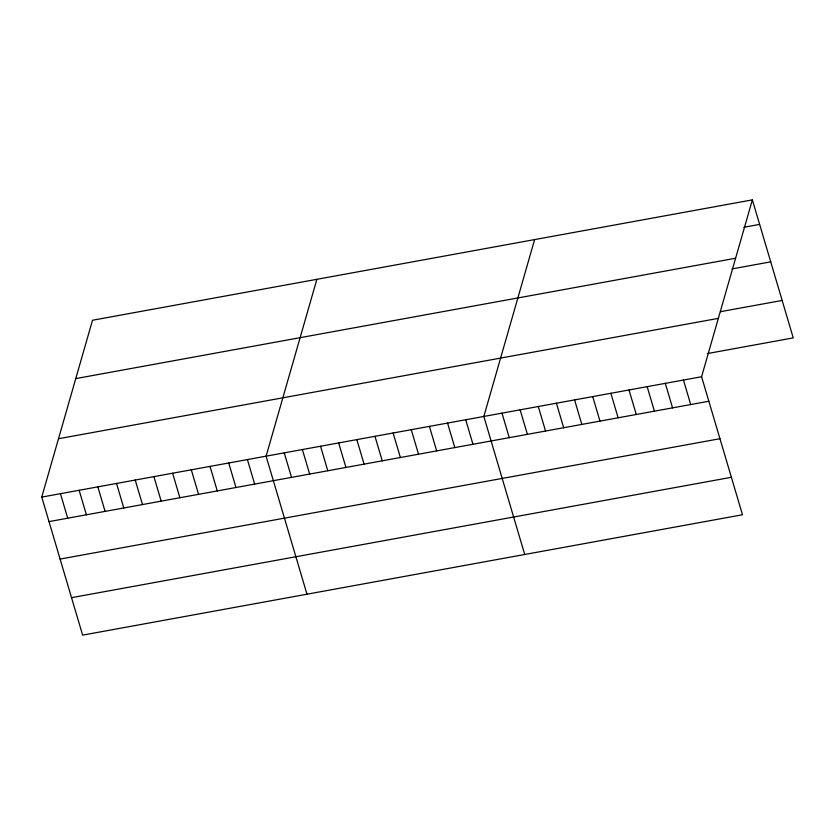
<?xml version="1.0" encoding="UTF-8"?>
<svg xmlns="http://www.w3.org/2000/svg" width="835" height="835" viewBox="0 0 835 835"><rect width="100%" height="100%" fill="white"/><g stroke="black" fill="none" stroke-linecap="round" stroke-linejoin="round"><path stroke-width="1.25" d="M752.366 199.868L701.588 376.731L742.482 514.757L82.634 635.132L41.75 497.096L92.518 320.243L752.366 199.868L793.25 337.904L707.36 353.57M316.872 279.318L266.094 456.171L306.977 594.207M534.619 239.593L483.841 416.456L524.724 554.482M743.901 227.256L759.631 224.385M75.766 378.599L735.604 258.234M732.013 268.912L770.726 261.846M720.459 311.695L782.155 300.443M58.502 438.74L718.351 318.365M41.75 497.096L701.588 376.731M49.014 521.614L708.852 401.249M60.11 559.074L719.947 438.709M71.539 597.672L731.376 477.296M683.447 380.04L690.712 404.558M665.297 383.348L672.561 407.866M647.156 386.657L654.421 411.175M629.005 389.966L636.27 414.484M610.865 393.285L618.13 417.792M592.714 396.594L599.979 421.111M574.574 399.902L581.838 424.42M556.423 403.211L563.688 427.729M538.283 406.52L545.547 431.037M520.132 409.828L527.396 434.346M501.992 413.137L509.256 437.655M465.7 419.765L472.965 444.283M447.55 423.074L454.814 447.591M429.409 426.382L436.674 450.9M411.258 429.691L418.523 454.209M393.118 433L400.382 457.517M374.967 436.308L382.232 460.826M356.827 439.627L364.091 464.135M338.676 442.936L345.94 467.454M320.536 446.245L327.8 470.763M302.385 449.554L309.649 474.071M284.244 452.862L291.509 477.38M247.4 459.584L254.665 484.102M228.707 462.997L235.971 487.515M210.013 466.4L217.267 490.917M191.309 469.813L198.573 494.33M172.615 473.226L179.88 497.743M153.922 476.639L161.186 501.157M135.228 480.041L142.493 504.559M116.535 483.455L123.799 507.972M97.841 486.868L105.095 511.385M79.137 490.281L86.402 514.798M60.444 493.683L67.708 518.201"/></g></svg>
